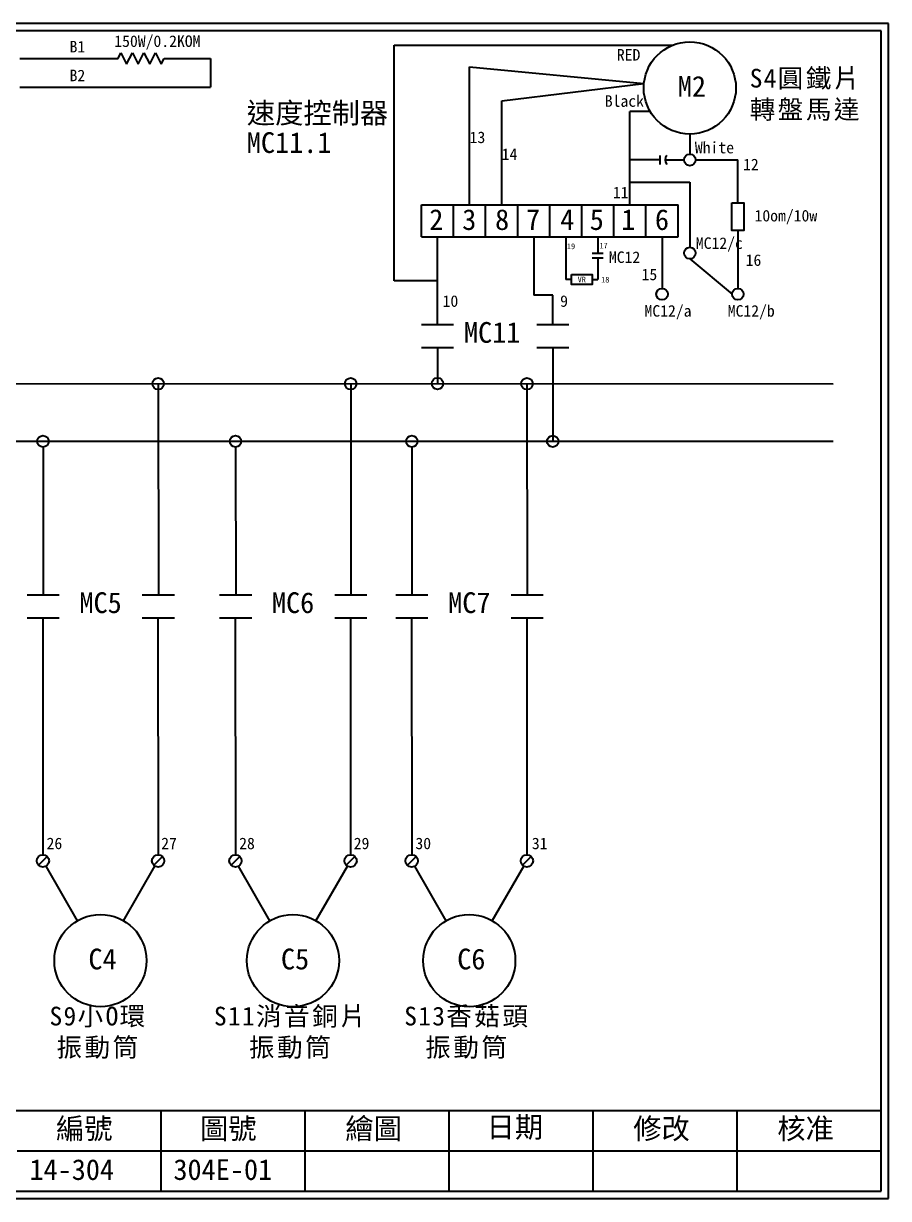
# Model space of a CAD drawing. Extents: x 10 to 297, y 3 to 207.
# Drawn here: x 146.8 to 297, y 3 to 207 of the extents above; entities that cross this region are included whole.
import ezdxf

# ---------------------------------------------------------------- set-up
doc = ezdxf.new("R2010")
doc.units = 0
doc.layers.get('0').update_dxf_attribs({"linetype": 'CONTINUOUS'})
doc.layers.add('圖框層', color=7, linetype='CONTINUOUS')
doc.layers.add('標尺寸層', color=3, linetype='CONTINUOUS')
doc.styles.add('STSL', font='kaiu.ttf')
doc.styles.add('標楷體', font='kaiu.ttf')

msp = doc.modelspace()

# ---------------------------------------------------------------- linework, layer by layer
for p, q in [((146.21, 200.89), (163.24, 200.89)), ((163.24, 200.89), (163.74, 201.89)), ((163.74, 201.89), (164.74, 199.89)), ((164.74, 199.89), (165.74, 201.89)), ((165.74, 201.89), (166.74, 199.89)), ((166.74, 199.89), (167.74, 201.89)), ((167.74, 201.89), (168.74, 199.89)), ((168.74, 199.89), (169.74, 201.89)), ((169.74, 201.89), (170.74, 199.89)), ((170.74, 199.89), (171.24, 200.89)), ((171.24, 200.89), (179.27, 200.89)), ((179.27, 200.89), (179.27, 195.89)), ((146.21, 195.89), (179.27, 195.89)), ((42.1, 144.5), (287.37, 144.44)), ((170.21, 144.44), (170.24, 107.8)), ((203.63, 144.44), (203.66, 107.8)), ((234.23, 144.44), (234.26, 107.8)), ((21.12, 134.45), (287.4, 134.44)), ((150.22, 133.44), (150.24, 107.8)), ((183.64, 133.44), (183.67, 107.8)), ((214.24, 133.44), (214.27, 107.8)), ((150.17, 103.82), (150.19, 62.67)), ((170.17, 103.82), (170.19, 62.67)), ((183.6, 103.82), (183.62, 62.67)), ((203.6, 103.82), (203.62, 62.67)), ((214.2, 103.82), (214.22, 62.67)), ((234.2, 103.82), (234.22, 62.67)), ((150.96, 62.35), (149.44, 60.84)), ((170.96, 62.35), (169.44, 60.84)), ((184.38, 62.35), (182.87, 60.84)), ((204.38, 62.35), (202.87, 60.84)), ((214.98, 62.35), (213.47, 60.84)), ((234.98, 62.35), (233.47, 60.84)), ((156.19, 51.22), (150.74, 60.67)), ((164.19, 51.22), (169.65, 60.68)), ((189.61, 51.22), (184.16, 60.67)), ((197.61, 51.22), (203.07, 60.68)), ((220.21, 51.22), (214.76, 60.67)), ((228.21, 51.22), (233.67, 60.68))]:
    msp.add_line(p, q)
for centre, radius in [((262.51, 195.78), 8), ((150.2, 61.6), 1.07), ((170.2, 61.6), 1.07), ((183.62, 61.6), 1.07), ((203.62, 61.6), 1.07), ((214.22, 61.6), 1.07), ((234.22, 61.6), 1.07), ((160.19, 44.29), 8), ((193.61, 44.29), 8), ((224.21, 44.29), 8)]:
    msp.add_circle(centre, radius)
at = {"layer": '圖框層', "color": 7}
for p, q in [((297, 206.97), (10, 206.97)), ((297, 3), (297, 206.97)), ((295.75, 205.72), (11.25, 205.72)), ((295.75, 4.25), (295.75, 205.72)), ((11.25, 18.25), (295.75, 18.25)), ((170.75, 4.25), (170.75, 18.25)), ((195.75, 4.25), (195.75, 18.25)), ((220.75, 4.25), (220.75, 18.25)), ((245.75, 4.25), (245.75, 18.25)), ((270.75, 4.25), (270.75, 18.25)), ((145.75, 11.25), (295.75, 11.25)), ((11.25, 4.25), (295.75, 4.25)), ((10, 3), (297, 3))]:
    msp.add_line(p, q, dxfattribs=at)
at = {"layer": '標尺寸層', "color": 7}
for p, q in [((211.19, 162.31), (211.19, 203.22)), ((211.19, 203.22), (259.57, 203.22)), ((224.28, 175.49), (224.28, 199.42)), ((224.28, 199.42), (254.54, 196.54)), ((229.85, 193.55), (254.54, 196.54)), ((229.85, 175.49), (229.85, 193.55)), ((255.61, 191.69), (252.12, 191.69)), ((252.12, 175.49), (252.12, 191.69)), ((262.51, 187.78), (262.51, 184.29)), ((257.33, 184.07), (257.33, 182.51)), ((257.33, 183.29), (252.12, 183.29)), ((258.22, 183.29), (261.51, 183.29)), ((263.51, 183.29), (270.84, 183.29)), ((270.84, 175.82), (270.84, 183.29)), ((252.14, 179.4), (262.51, 179.4)), ((262.51, 179.4), (262.51, 168.12)), ((215.93, 169.92), (215.93, 175.49)), ((215.93, 175.49), (221.5, 175.49)), ((221.5, 169.92), (221.5, 175.49)), ((221.5, 169.92), (221.5, 175.49)), ((221.5, 175.49), (227.06, 175.49)), ((227.06, 169.92), (227.06, 175.49)), ((227.06, 169.92), (227.06, 175.49)), ((227.06, 175.49), (232.63, 175.49)), ((232.63, 169.92), (232.63, 175.49)), ((232.63, 169.92), (232.63, 175.49)), ((232.63, 175.49), (238.2, 175.49)), ((238.2, 169.92), (238.2, 175.49)), ((238.2, 169.92), (238.2, 175.49)), ((238.2, 175.49), (243.77, 175.49)), ((243.77, 169.92), (243.77, 175.49)), ((243.77, 169.92), (243.77, 175.49)), ((243.77, 175.49), (249.33, 175.49)), ((249.33, 169.92), (249.33, 175.49)), ((249.33, 169.92), (249.33, 175.49)), ((249.33, 175.49), (254.9, 175.49)), ((254.9, 169.92), (254.9, 175.49)), ((254.9, 169.92), (254.9, 175.49)), ((254.9, 175.49), (260.47, 175.49)), ((260.47, 169.92), (260.47, 175.49)), ((215.93, 169.92), (221.5, 169.92)), ((218.71, 154.71), (218.71, 169.92)), ((221.5, 169.92), (227.06, 169.92)), ((227.06, 169.92), (232.63, 169.92)), ((232.63, 169.92), (238.2, 169.92)), ((235.42, 169.92), (235.42, 159.83)), ((238.2, 169.92), (243.77, 169.92)), ((240.98, 169.92), (240.98, 162.51)), ((243.77, 169.92), (249.33, 169.92)), ((246.55, 169.92), (246.55, 167.12)), ((249.33, 169.92), (254.9, 169.92)), ((254.9, 169.92), (260.47, 169.92)), ((257.69, 169.92), (257.69, 160.98)), ((270.84, 171.04), (270.84, 160.98)), ((245.56, 167.12), (247.46, 167.12)), ((245.56, 166.29), (247.46, 166.29)), ((246.55, 166.29), (246.55, 162.51)), ((262.51, 166.12), (269.84, 159.98)), ((218.71, 162.31), (211.19, 162.31)), ((241.94, 162.51), (240.98, 162.51)), ((245.57, 162.51), (246.55, 162.51)), ((238.71, 159.83), (235.42, 159.83)), ((238.71, 154.71), (238.71, 159.83)), ((215.93, 154.71), (221.5, 154.71)), ((235.93, 154.71), (241.5, 154.71)), ((215.93, 150.73), (221.5, 150.73)), ((218.71, 150.73), (218.71, 144.46)), ((235.93, 150.73), (241.5, 150.73)), ((238.71, 150.73), (238.71, 134.44)), ((147.45, 107.8), (153.02, 107.8)), ((167.45, 107.8), (173.02, 107.8)), ((180.88, 107.8), (186.45, 107.8)), ((200.88, 107.8), (206.45, 107.8)), ((211.48, 107.8), (217.05, 107.8)), ((231.48, 107.8), (237.05, 107.8)), ((147.45, 103.82), (153.02, 103.82)), ((167.45, 103.82), (173.02, 103.82)), ((180.88, 103.82), (186.45, 103.82)), ((200.88, 103.82), (206.45, 103.82)), ((211.48, 103.82), (217.05, 103.82)), ((231.48, 103.82), (237.05, 103.82))]:
    msp.add_line(p, q, dxfattribs=at)
for points in [[(269.82, 175.82), (271.86, 175.82), (271.86, 171.04), (269.82, 171.04)], [(241.94, 163.38), (245.57, 163.38), (245.57, 161.64), (241.94, 161.64)]]:
    msp.add_lwpolyline(points, close=True, dxfattribs=at)
for centre in [(262.51, 183.29), (262.51, 167.12), (257.69, 159.98), (270.84, 159.98), (170.21, 144.44), (203.63, 144.44), (218.71, 144.46), (234.23, 144.44), (150.21, 134.44), (183.64, 134.44), (214.24, 134.44), (238.71, 134.44)]:
    msp.add_circle(centre, 1, dxfattribs=at)
msp.add_arc((259.41, 183.29), 1.19, 138.7324, 221.2676, dxfattribs=at)

# ---------------------------------------------------------------- texts
at = {"color": 0, "char_height": 3.25, "attachment_point": 2, "style": '標楷體'}
for s, insert, width in [('{\\T1.1;S4圓鐵片\\P轉盤馬達}', (282.65, 199.1), 24.1454), ('{\\T1.1;S11消音銅片\\P振動筒}', (193.29, 36.29), 29.841), ('{\\T1.1;S13香菇頭\\P振動筒}', (223.89, 36.29), 29.841), ('{\\T1.1;S9小O環\\P振動筒}', (159.87, 36.29), 29.841)]:
    msp.add_mtext(s, dxfattribs=dict(at, insert=insert, width=width))
at = {"layer": '圖框層', "color": 4, "style": 'STSL'}
for s, height, p in [('150W/0.2KOM', 2, (162.59, 202.9)), ('B1', 2, (154.83, 201.95)), ('RED', 2, (249.84, 200.54)), ('B2', 2, (154.83, 196.95)), ('M2', 3.6, (260.42, 194.26)), ('速度控制器', 3.6, (185.6, 189.63)), ('Black', 2, (247.75, 192.51)), ('MC11.1', 3.6, (185.6, 184.5)), ('13', 2, (224.28, 186.21)), ('White', 2, (263.38, 184.43)), ('14', 2, (229.85, 183.28)), ('12', 2, (271.75, 181.5)), ('11', 2, (249.14, 176.63)), ('2', 3.6, (217.27, 171.13)), ('3', 3.6, (222.99, 171.13)), ('8', 3.6, (228.7, 171.13)), ('7', 3.6, (234.06, 171.13)), ('4', 3.6, (240.01, 171.13)), ('5', 3.6, (245.13, 171.13)), ('1', 3.6, (250.61, 171.13)), ('6', 3.6, (256.45, 171.13)), ('10om/10w', 2, (273.74, 172.61)), ('MC12/c', 2, (263.55, 167.84)), ('19', 1, (241.17, 167.8)), ('17', 1, (246.82, 167.92)), ('MC12', 2, (248.46, 165.4)), ('16', 2, (272.2, 164.9)), ('15', 2, (254.13, 162.41)), ('VR', 1, (243.04, 162.03)), ('18', 1, (247.11, 162.01)), ('10', 2, (219.59, 157.78)), ('9', 2, (240, 157.78)), ('MC12/a', 2, (254.64, 156.08)), ('MC12/b', 2, (269.09, 156.08)), ('MC11', 3.6, (223.29, 151.54)), ('MC5', 3.6, (156.54, 104.63)), ('MC6', 3.6, (189.96, 104.63)), ('MC7', 3.6, (220.56, 104.63)), ('26', 2, (150.84, 63.64)), ('27', 2, (170.74, 63.64)), ('28', 2, (184.27, 63.64)), ('29', 2, (204.16, 63.64)), ('30', 2, (214.87, 63.64)), ('31', 2, (235.08, 63.64)), ('C4', 3.6, (158.1, 42.77)), ('C5', 3.6, (191.53, 42.77)), ('C6', 3.6, (222.13, 42.77)), ('編號', 3.6, (152.47, 13.34)), ('圖號', 3.6, (177.47, 13.34)), ('繪圖', 3.6, (202.69, 13.34)), ('日期', 3.6, (227.22, 13.59)), ('修改', 3.6, (252.69, 13.34)), ('核准', 3.6, (277.69, 13.34)), ('14-304', 3.6, (147.86, 6.22)), ('304E-01', 3.6, (172.86, 6.22))]:
    msp.add_text(s, height=height, dxfattribs=at).set_placement(p)

doc.saveas('drawing.dxf')
